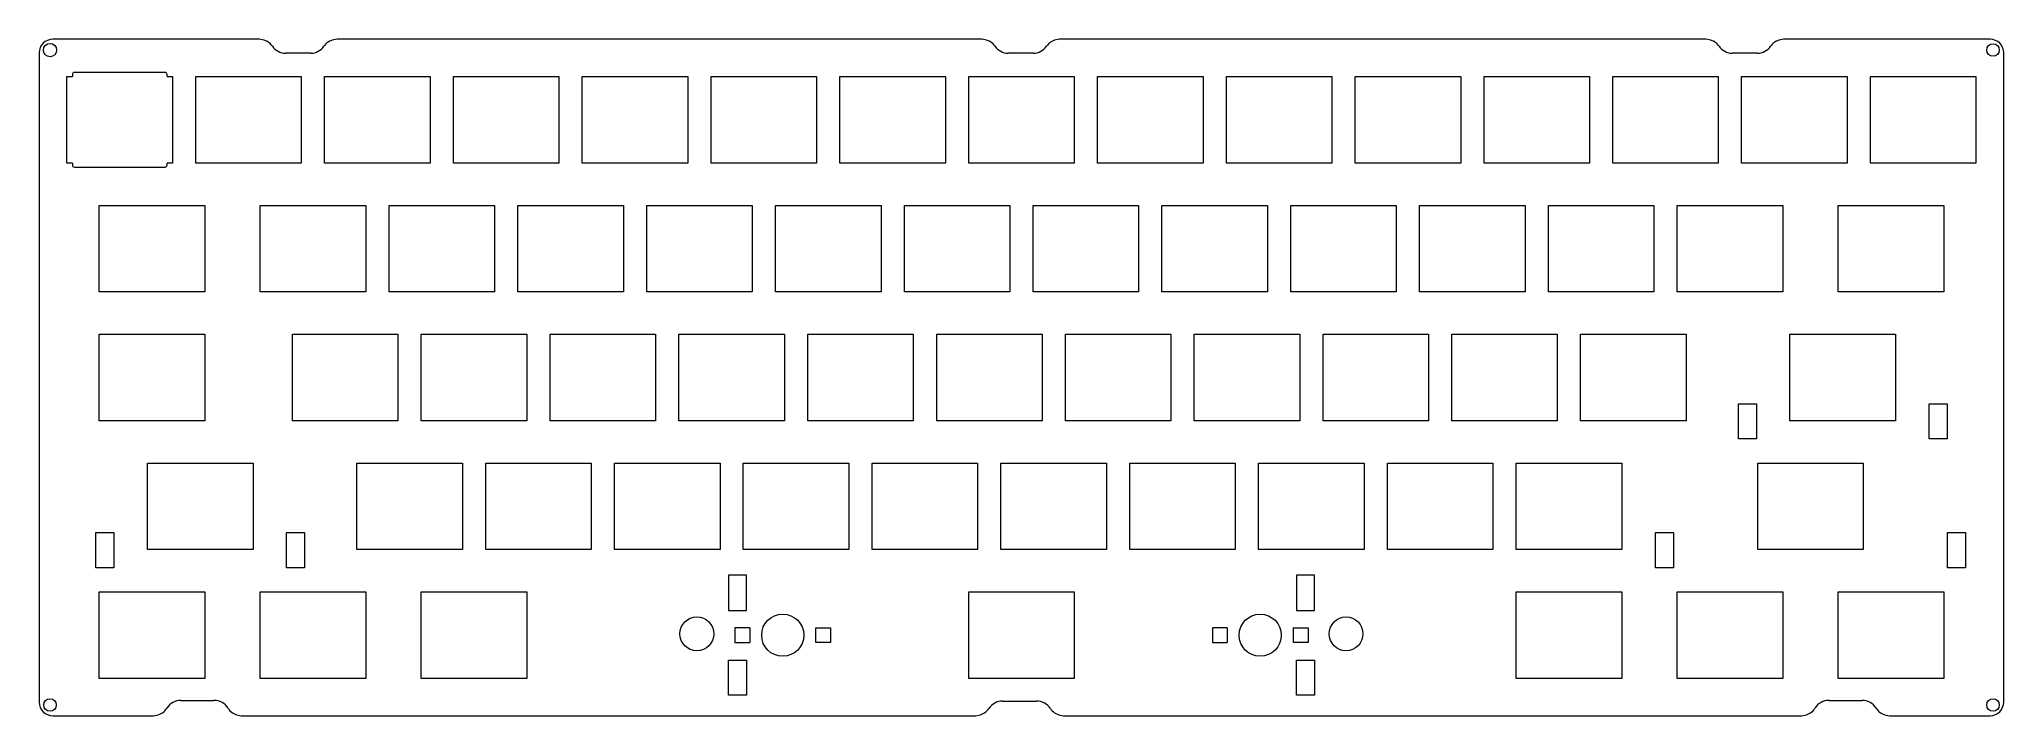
# Model space of a CAD drawing. Extents: x -3 to 288, y -3 to 97.
import ezdxf

# ---------------------------------------------------------------- set-up
doc = ezdxf.new("R2010")
doc.units = 0
doc.layers.get('0').update_dxf_attribs({"linetype": 'CONTINUOUS', "lineweight": 5, "true_color": 0xffffff})

msp = doc.modelspace()

# ---------------------------------------------------------------- linework, layer by layer
for p, q in [((29.89, 97.39), (-0.66, 97.39)), ((30.36, 97.3), (29.89, 97.39)), ((41.37, 97.39), (40.89, 97.3)), ((136.74, 97.39), (41.37, 97.39)), ((137.22, 97.3), (136.74, 97.39)), ((148.17, 97.39), (147.7, 97.29)), ((243.82, 97.39), (148.17, 97.39)), ((244.3, 97.3), (243.82, 97.39)), ((255.3, 97.39), (254.82, 97.3)), ((285.84, 97.39), (255.3, 97.39)), ((-2.66, 95.39), (-2.66, -0.61)), ((37.5, 95.34), (33.76, 95.34)), ((144.35, 95.34), (140.61, 95.34)), ((251.43, 95.34), (247.69, 95.34)), ((287.84, -0.61), (287.84, 95.39)), ((-0.66, -2.61), (14.24, -2.61)), ((14.24, -2.61), (14.71, -2.53)), ((18.28, -0.36), (23.18, -0.36)), ((26.74, -2.53), (27.21, -2.61)), ((27.21, -2.61), (135.82, -2.61)), ((135.82, -2.61), (136.29, -2.53)), ((139.8, -0.46), (144.82, -0.46)), ((148.33, -2.53), (148.8, -2.61)), ((148.8, -2.61), (257.97, -2.61)), ((257.97, -2.61), (258.44, -2.53)), ((262.01, -0.36), (266.91, -0.36)), ((270.48, -2.53), (270.95, -2.61)), ((270.95, -2.61), (285.84, -2.61))]:
    msp.add_line(p, q)
at = {"color": 0}
for p, q in [((1.44, 91.89), (2.24, 91.89)), ((1.44, 79.09), (1.44, 91.89)), ((16.24, 91.89), (17.04, 91.89)), ((17.04, 91.89), (17.04, 79.09)), ((20.49, 91.89), (36.09, 91.89)), ((20.49, 79.09), (20.49, 91.89)), ((36.09, 91.89), (36.09, 79.09)), ((39.54, 91.89), (55.14, 91.89)), ((39.54, 79.09), (39.54, 91.89)), ((55.14, 91.89), (55.14, 79.09)), ((58.59, 91.89), (74.19, 91.89)), ((58.59, 79.09), (58.59, 91.89)), ((74.19, 91.89), (74.19, 79.09)), ((77.64, 91.89), (93.24, 91.89)), ((77.64, 79.09), (77.64, 91.89)), ((93.24, 91.89), (93.24, 79.09)), ((96.69, 91.89), (112.29, 91.89)), ((96.69, 79.09), (96.69, 91.89)), ((112.29, 91.89), (112.29, 79.09)), ((115.74, 91.89), (131.34, 91.89)), ((115.74, 79.09), (115.74, 91.89)), ((131.34, 91.89), (131.34, 79.09)), ((134.79, 91.89), (150.39, 91.89)), ((134.79, 79.09), (134.79, 91.89)), ((150.39, 91.89), (150.39, 79.09)), ((153.84, 91.89), (169.44, 91.89)), ((153.84, 79.09), (153.84, 91.89)), ((169.44, 91.89), (169.44, 79.09)), ((172.89, 91.89), (188.49, 91.89)), ((172.89, 79.09), (172.89, 91.89)), ((188.49, 91.89), (188.49, 79.09)), ((191.94, 91.89), (207.54, 91.89)), ((191.94, 79.09), (191.94, 91.89)), ((207.54, 91.89), (207.54, 79.09)), ((210.99, 91.89), (226.59, 91.89)), ((210.99, 79.09), (210.99, 91.89)), ((226.59, 91.89), (226.59, 79.09)), ((230.04, 91.89), (245.64, 91.89)), ((230.04, 79.09), (230.04, 91.89)), ((245.64, 91.89), (245.64, 79.09)), ((249.09, 91.89), (264.69, 91.89)), ((249.09, 79.09), (249.09, 91.89)), ((264.69, 91.89), (264.69, 79.09)), ((268.14, 91.89), (283.74, 91.89)), ((268.14, 79.09), (268.14, 91.89)), ((283.74, 91.89), (283.74, 79.09)), ((2.24, 79.09), (1.44, 79.09)), ((17.04, 79.09), (16.24, 79.09)), ((36.09, 79.09), (20.49, 79.09)), ((55.14, 79.09), (39.54, 79.09)), ((74.19, 79.09), (58.59, 79.09)), ((93.24, 79.09), (77.64, 79.09)), ((112.29, 79.09), (96.69, 79.09)), ((131.34, 79.09), (115.74, 79.09)), ((150.39, 79.09), (134.79, 79.09)), ((169.44, 79.09), (153.84, 79.09)), ((188.49, 79.09), (172.89, 79.09)), ((207.54, 79.09), (191.94, 79.09)), ((226.59, 79.09), (210.99, 79.09)), ((245.64, 79.09), (230.04, 79.09)), ((264.69, 79.09), (249.09, 79.09)), ((283.74, 79.09), (268.14, 79.09)), ((6.21, 72.84), (21.81, 72.84)), ((6.21, 60.04), (6.21, 72.84)), ((21.81, 72.84), (21.81, 60.04)), ((30.02, 72.84), (45.62, 72.84)), ((30.02, 60.04), (30.02, 72.84)), ((45.62, 72.84), (45.62, 60.04)), ((49.07, 72.84), (64.67, 72.84)), ((49.07, 60.04), (49.07, 72.84)), ((64.67, 72.84), (64.67, 60.04)), ((68.12, 72.84), (83.72, 72.84)), ((68.12, 60.04), (68.12, 72.84)), ((83.72, 72.84), (83.72, 60.04)), ((87.17, 72.84), (102.77, 72.84)), ((87.17, 60.04), (87.17, 72.84)), ((102.77, 72.84), (102.77, 60.04)), ((106.22, 72.84), (121.82, 72.84)), ((106.22, 60.04), (106.22, 72.84)), ((121.82, 72.84), (121.82, 60.04)), ((125.27, 72.84), (140.87, 72.84)), ((125.27, 60.04), (125.27, 72.84)), ((140.87, 72.84), (140.87, 60.04)), ((144.32, 72.84), (159.92, 72.84)), ((144.32, 60.04), (144.32, 72.84)), ((159.92, 72.84), (159.92, 60.04)), ((163.37, 72.84), (178.97, 72.84)), ((163.37, 60.04), (163.37, 72.84)), ((178.97, 72.84), (178.97, 60.04)), ((182.42, 72.84), (198.02, 72.84)), ((182.42, 60.04), (182.42, 72.84)), ((198.02, 72.84), (198.02, 60.04)), ((201.47, 72.84), (217.07, 72.84)), ((201.47, 60.04), (201.47, 72.84)), ((217.07, 72.84), (217.07, 60.04)), ((220.52, 72.84), (236.12, 72.84)), ((220.52, 60.04), (220.52, 72.84)), ((236.12, 72.84), (236.12, 60.04)), ((239.57, 72.84), (255.17, 72.84)), ((239.57, 60.04), (239.57, 72.84)), ((255.17, 72.84), (255.17, 60.04)), ((263.38, 72.84), (278.98, 72.84)), ((263.38, 60.04), (263.38, 72.84)), ((278.98, 72.84), (278.98, 60.04)), ((21.81, 60.04), (6.21, 60.04)), ((45.62, 60.04), (30.02, 60.04)), ((64.67, 60.04), (49.07, 60.04)), ((83.72, 60.04), (68.12, 60.04)), ((102.77, 60.04), (87.17, 60.04)), ((121.82, 60.04), (106.22, 60.04)), ((140.87, 60.04), (125.27, 60.04)), ((159.92, 60.04), (144.32, 60.04)), ((178.97, 60.04), (163.37, 60.04)), ((198.02, 60.04), (182.42, 60.04)), ((217.07, 60.04), (201.47, 60.04)), ((236.12, 60.04), (220.52, 60.04)), ((255.17, 60.04), (239.57, 60.04)), ((278.98, 60.04), (263.38, 60.04)), ((6.21, 53.79), (21.81, 53.79)), ((6.21, 40.99), (6.21, 53.79)), ((21.81, 53.79), (21.81, 40.99)), ((34.78, 53.79), (50.38, 53.79)), ((34.78, 40.99), (34.78, 53.79)), ((50.38, 53.79), (50.38, 40.99)), ((53.83, 53.79), (69.43, 53.79)), ((53.83, 40.99), (53.83, 53.79)), ((69.43, 53.79), (69.43, 40.99)), ((72.88, 53.79), (88.48, 53.79)), ((72.88, 40.99), (72.88, 53.79)), ((88.48, 53.79), (88.48, 40.99)), ((91.93, 53.79), (107.53, 53.79)), ((91.93, 40.99), (91.93, 53.79)), ((107.53, 53.79), (107.53, 40.99)), ((110.98, 40.99), (110.98, 53.79)), ((110.98, 53.79), (126.58, 53.79)), ((126.58, 53.79), (126.58, 40.99)), ((130.03, 53.79), (145.63, 53.79)), ((130.03, 53.79), (130.03, 40.99)), ((145.63, 53.79), (145.63, 40.99)), ((149.08, 53.79), (164.68, 53.79)), ((149.08, 40.99), (149.08, 53.79)), ((164.68, 53.79), (164.68, 40.99)), ((168.13, 53.79), (183.73, 53.79)), ((168.13, 40.99), (168.13, 53.79)), ((183.73, 53.79), (183.73, 40.99)), ((187.18, 53.79), (202.78, 53.79)), ((187.18, 40.99), (187.18, 53.79)), ((202.78, 53.79), (202.78, 40.99)), ((206.23, 53.79), (221.83, 53.79)), ((206.23, 40.99), (206.23, 53.79)), ((221.83, 53.79), (221.83, 40.99)), ((225.28, 53.79), (240.88, 53.79)), ((225.28, 40.99), (225.28, 53.79)), ((240.88, 53.79), (240.88, 40.99)), ((256.24, 53.79), (271.84, 53.79)), ((256.24, 40.99), (256.24, 53.79)), ((271.84, 53.79), (271.84, 40.99)), ((21.81, 40.99), (6.21, 40.99)), ((50.38, 40.99), (34.78, 40.99)), ((69.43, 40.99), (53.83, 40.99)), ((88.48, 40.99), (72.88, 40.99)), ((107.53, 40.99), (91.93, 40.99)), ((126.58, 40.99), (110.98, 40.99)), ((145.63, 40.99), (130.03, 40.99)), ((164.68, 40.99), (149.08, 40.99)), ((183.73, 40.99), (168.13, 40.99)), ((202.78, 40.99), (187.18, 40.99)), ((221.83, 40.99), (206.23, 40.99)), ((240.88, 40.99), (225.28, 40.99)), ((248.61, 38.3), (248.61, 43.51)), ((248.61, 43.51), (251.27, 43.51)), ((251.27, 43.51), (251.27, 38.31)), ((271.84, 40.99), (256.24, 40.99)), ((276.8, 38.31), (276.8, 43.51)), ((276.8, 43.51), (279.47, 43.51)), ((279.47, 43.51), (279.47, 38.31)), ((251.27, 38.31), (248.61, 38.3)), ((279.11, 38.31), (276.8, 38.31)), ((279.47, 38.31), (279.11, 38.31)), ((13.35, 34.74), (28.95, 34.74)), ((13.35, 21.94), (13.35, 34.74)), ((28.95, 34.74), (28.95, 21.94)), ((44.31, 34.74), (59.91, 34.74)), ((44.31, 21.94), (44.31, 34.74)), ((59.91, 34.74), (59.91, 21.94)), ((63.36, 34.74), (78.96, 34.74)), ((63.36, 21.94), (63.36, 34.74)), ((78.96, 34.74), (78.96, 21.94)), ((82.41, 34.74), (98.01, 34.74)), ((82.41, 21.94), (82.41, 34.74)), ((98.01, 34.74), (98.01, 21.94)), ((101.45, 34.74), (117.06, 34.74)), ((101.45, 21.94), (101.45, 34.74)), ((117.06, 34.74), (117.06, 21.94)), ((120.51, 34.74), (136.11, 34.74)), ((120.51, 21.94), (120.51, 34.74)), ((136.11, 34.74), (136.11, 21.94)), ((139.56, 34.74), (155.16, 34.74)), ((139.56, 21.94), (139.56, 34.74)), ((155.16, 34.74), (155.16, 21.94)), ((158.61, 34.74), (174.21, 34.74)), ((158.61, 21.94), (158.61, 34.74)), ((174.21, 34.74), (174.21, 21.94)), ((177.66, 34.74), (193.26, 34.74)), ((177.66, 21.94), (177.66, 34.74)), ((193.26, 34.74), (193.26, 21.94)), ((196.71, 34.74), (212.31, 34.74)), ((196.71, 21.94), (196.71, 34.74)), ((212.31, 34.74), (212.31, 21.94)), ((215.76, 34.74), (231.36, 34.74)), ((215.76, 21.94), (215.76, 34.74)), ((231.36, 34.74), (231.36, 21.94)), ((251.47, 34.74), (267.07, 34.74)), ((251.47, 21.94), (251.47, 34.74)), ((267.07, 34.74), (267.07, 21.94)), ((5.72, 19.25), (5.72, 24.46)), ((5.72, 24.46), (8.39, 24.46)), ((8.39, 24.46), (8.39, 19.26)), ((33.91, 24.46), (36.58, 24.46)), ((33.91, 19.26), (33.91, 24.46)), ((36.58, 24.46), (36.58, 19.26)), ((236.35, 19.25), (236.35, 24.46)), ((236.35, 24.46), (239.02, 24.46)), ((239.02, 24.46), (239.02, 19.26)), ((279.53, 24.46), (282.2, 24.46)), ((279.53, 19.26), (279.53, 24.46)), ((282.2, 24.46), (282.2, 19.26)), ((28.95, 21.94), (13.35, 21.94)), ((59.91, 21.94), (44.31, 21.94)), ((78.96, 21.94), (63.36, 21.94)), ((98.01, 21.94), (82.41, 21.94)), ((117.06, 21.94), (101.45, 21.94)), ((136.11, 21.94), (120.51, 21.94)), ((155.16, 21.94), (139.56, 21.94)), ((174.21, 21.94), (158.61, 21.94)), ((193.26, 21.94), (177.66, 21.94)), ((212.31, 21.94), (196.71, 21.94)), ((231.36, 21.94), (215.76, 21.94)), ((267.07, 21.94), (251.47, 21.94)), ((8.39, 19.26), (5.72, 19.25)), ((36.58, 19.26), (33.91, 19.26)), ((101.93, 18.17), (99.26, 18.17)), ((99.26, 18.17), (99.26, 12.96)), ((101.93, 12.96), (101.93, 18.17)), ((185.93, 18.17), (183.26, 18.17)), ((183.26, 18.17), (183.26, 12.96)), ((185.93, 12.96), (185.93, 18.17)), ((239.02, 19.26), (236.35, 19.25)), ((282.2, 19.26), (279.53, 19.26)), ((6.21, 15.69), (21.81, 15.69)), ((6.21, 2.89), (6.21, 15.69)), ((21.81, 15.69), (21.81, 2.89)), ((30.02, 15.69), (45.62, 15.69)), ((30.02, 2.89), (30.02, 15.69)), ((45.62, 15.69), (45.62, 2.89)), ((53.83, 15.69), (69.43, 15.69)), ((53.83, 2.89), (53.83, 15.69)), ((69.43, 15.69), (69.43, 2.89)), ((134.79, 15.69), (150.39, 15.69)), ((134.79, 2.89), (134.79, 15.69)), ((150.39, 15.69), (150.39, 2.89)), ((215.75, 15.69), (231.36, 15.69)), ((215.75, 2.89), (215.75, 15.69)), ((231.36, 15.69), (231.36, 2.89)), ((239.57, 15.69), (255.17, 15.69)), ((239.57, 2.89), (239.57, 15.69)), ((255.17, 15.69), (255.17, 2.89)), ((263.38, 15.69), (278.98, 15.69)), ((263.38, 2.89), (263.38, 15.69)), ((278.98, 15.69), (278.98, 2.89)), ((99.26, 12.96), (101.93, 12.96)), ((183.26, 12.96), (185.93, 12.96)), ((102.42, 10.39), (100.22, 10.39)), ((100.22, 10.39), (100.22, 8.19)), ((102.42, 10.39), (102.42, 8.19)), ((112.17, 10.39), (114.37, 10.39)), ((112.17, 8.19), (112.17, 10.39)), ((114.37, 10.39), (114.37, 8.19)), ((173.02, 10.39), (170.82, 10.39)), ((170.82, 10.39), (170.82, 8.19)), ((173.02, 10.39), (173.02, 8.19)), ((182.77, 10.39), (184.97, 10.39)), ((182.77, 10.39), (182.77, 8.19)), ((184.97, 10.39), (184.97, 8.19)), ((100.22, 8.19), (102.42, 8.19)), ((114.37, 8.19), (112.17, 8.19)), ((170.82, 8.19), (173.02, 8.19)), ((184.97, 8.19), (182.77, 8.19)), ((99.26, 5.61), (101.93, 5.61)), ((99.26, 0.41), (99.26, 5.61)), ((101.93, 5.61), (101.93, 0.41)), ((183.26, 5.61), (185.93, 5.61)), ((183.26, 0.41), (183.26, 5.61)), ((185.93, 5.61), (185.93, 0.41)), ((21.81, 2.89), (6.21, 2.89)), ((45.62, 2.89), (30.02, 2.89)), ((69.43, 2.89), (53.83, 2.89)), ((101.93, 0.41), (99.26, 0.41)), ((150.39, 2.89), (134.79, 2.89)), ((185.93, 0.41), (183.26, 0.41)), ((231.36, 2.89), (215.75, 2.89)), ((255.17, 2.89), (239.57, 2.89)), ((278.98, 2.89), (263.38, 2.89))]:
    msp.add_line(p, q, dxfattribs=at)
for points in [[(16.24, 91.89), (16.24, 92.19, 0.414214), (15.94, 92.49), (2.54, 92.49, 0.414214), (2.24, 92.19), (2.24, 91.89)], [(2.24, 79.09), (2.24, 78.79, 0.414214), (2.54, 78.49), (15.94, 78.49, 0.414214), (16.24, 78.79), (16.24, 79.09)]]:
    msp.add_lwpolyline(points, format="xyb")
for centre, radius in [((-1.07, 95.8), 0.98), ((286.26, 95.8), 0.93), ((-1.07, -1.03), 0.93), ((286.26, -1.03), 0.93)]:
    msp.add_circle(centre, radius)
for centre, radius in [((94.59, 9.49), 2.5), ((107.29, 9.29), 3.12), ((177.89, 9.29), 3.12), ((190.59, 9.49), 2.5)]:
    msp.add_circle(centre, radius, dxfattribs=at)
for centre, radius, start, end in [((-0.66, 95.39), 2, 90, 180), ((29.96, 95.09), 2.25, 34.4174, 79.7369), ((33.76, 97.69), 2.35, 214.4174, 270), ((37.5, 97.69), 2.35, 270, 325.5826), ((41.29, 95.09), 2.25, 100.2631, 145.5826), ((136.82, 95.09), 2.25, 34.4174, 79.7369), ((140.61, 97.69), 2.35, 214.4174, 270), ((144.35, 97.69), 2.35, 270, 325.5826), ((148.14, 95.09), 2.25, 101.418, 145.5826), ((243.9, 95.09), 2.25, 34.4174, 79.7369), ((247.69, 97.69), 2.35, 214.4174, 270), ((251.43, 97.69), 2.35, 270, 325.5826), ((255.22, 95.09), 2.25, 100.2631, 145.5826), ((285.84, 95.39), 2, 0, 90), ((14.3, -0.31), 2.25, 280.5705, 327.8651), ((18.28, -2.81), 2.45, 90, 147.8651), ((23.18, -2.81), 2.45, 32.1349, 90), ((27.16, -0.31), 2.25, 212.1349, 259.4295), ((135.88, -0.31), 2.25, 280.5705, 326.4197), ((139.8, -2.91), 2.45, 90, 146.4197), ((144.82, -2.91), 2.45, 33.5803, 90), ((148.74, -0.31), 2.25, 213.5803, 259.4295), ((258.03, -0.31), 2.25, 280.5705, 327.8651), ((262.01, -2.81), 2.45, 90, 147.8651), ((266.91, -2.81), 2.45, 32.1349, 90), ((270.89, -0.31), 2.25, 212.1349, 259.4295)]:
    msp.add_arc(centre, radius, start, end)
for centre, start_param, end_param in [((-0.66, -0.61), 4.712389, 6.283185), ((285.84, -0.61), 6.283185, 7.853982)]:
    msp.add_ellipse(centre, major_axis=(0, -2), ratio=1, start_param=start_param, end_param=end_param)

doc.saveas('drawing.dxf')
